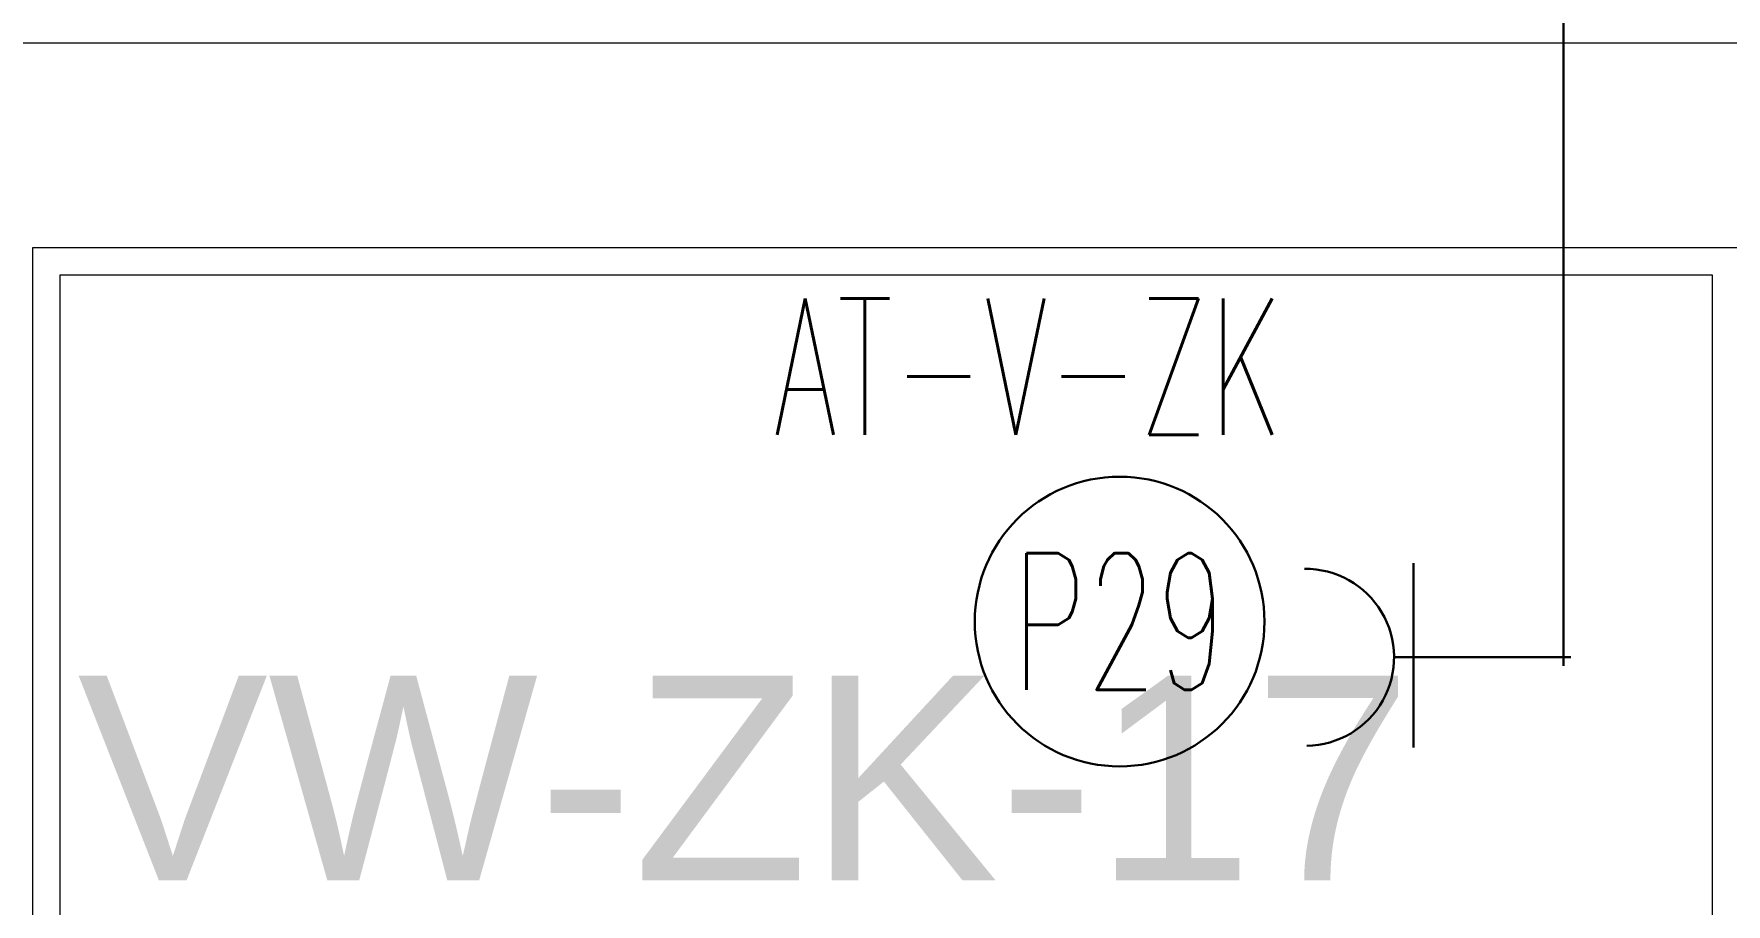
# Model space of a CAD drawing. Extents: x -1439 to 34962, y -872 to 8330.
# Drawn here: x 4340.9 to 4464.8, y 3299.4 to 3363.2 of the extents above; entities that cross this region are included whole.
import ezdxf
from ezdxf.enums import TextEntityAlignment as Align

# ---------------------------------------------------------------- set-up
doc = ezdxf.new("R2010")
doc.units = 0
doc.layers.get('0').update_dxf_attribs({"color": 9, "lineweight": 9})
for name, color, linetype, lineweight in [('00', 9, 'Continuous', 9), ('14', 9, 'Continuous', 9), ('21_MAHAL', 9, 'Continuous', 9), ('E-KABLO', 7, 'Continuous', 30), ('E-PRİZ', 7, 'Continuous', 30), ('E-YAZI', 7, 'Continuous', 30)]:
    doc.layers.add(name, color=color, linetype=linetype, lineweight=lineweight)
doc.styles.add('Arial', font='arial.ttf', dxfattribs={"height": 2.5})
doc.styles.add('E-YAZI', font='txttw.shx')
doc.styles.add('MuuM_TEXT-STANDART', font='ARIALN.TTF')

# ---------------------------------------------------------------- blocks, each defined once
blk = doc.blocks.new('0_roomno2')
at = {"style": 'Arial'}
blk.add_attdef('ODANO', (0, 1.17), '', height=2, dxfattribs=at)
blk.add_attdef('MEKANADI', text='', height=2, dxfattribs=at).set_placement((0.35, -3), align=Align.BOTTOM_LEFT)
at = {"style": 'MuuM_TEXT-STANDART', "width": 0.6}
for tag, p in [('YER01', (10, -4.5)), ('TAVAN01', (13.75, -4.5)), ('DUVAR01', (17.5, -4.5)), ('YER02', (10, -6.75)), ('TAVAN02', (13.75, -6.75)), ('DUVAR02', (17.5, -6.75)), ('YER03', (10, -9)), ('TAVAN03', (13.75, -9)), ('DUVAR03', (17.5, -9))]:
    blk.add_attdef(tag, text='', height=1.5, dxfattribs=at).set_placement(p, align=Align.MIDDLE_CENTER)
for tag, p in [('M2', (0.35, -4.875)), ('TEMIZTAVANYUKSEKLIGI', (1.8, -8.608))]:
    blk.add_attdef(tag, text='', height=1.5, dxfattribs=at).set_placement(p, align=Align.MIDDLE_LEFT)
blk = doc.blocks.new('100_PRİZ')
at = {"layer": 'E-PRİZ', "color": 4}
for p, q in [((0, 2.4), (0, 0)), ((-1.223, 2.136), (1.279, 2.136))]:
    blk.add_line(p, q, dxfattribs=at)
blk.add_arc((0, 3.6), 1.2, 180.7551, 0.7551, dxfattribs=at)

msp = doc.modelspace()

# ---------------------------------------------------------------- linework, layer by layer
at = {"layer": '00'}
msp.add_lwpolyline([(4044.04, 3892.5), (4173.34, 3892.5), (4173.34, 3872.5), (4095.77, 3872.5), (4095.77, 3362.5), (4480.84, 3362.5), (4480.84, 3297.5), (4465.84, 3297.5), (4465.84, 3347.5), (4340.77, 3347.5), (4340.77, 3157.5), (4400.84, 3157.5), (4400.84, 3142.5), (4277.64, 3142.5), (4277.64, 3157.5), (4325.77, 3157.5), (4325.77, 3347.5), (4125.77, 3347.5), (4125.77, 3157.5), (4164.04, 3157.5), (4164.04, 3142.5), (3680.84, 3142.5)], dxfattribs=at)
at = {"layer": '14'}
msp.add_lwpolyline([(4463.84, 3297.5), (4463.84, 3345.5), (4342.77, 3345.5), (4342.77, 3159.5), (4398.84, 3159.5), (4398.84, 3194.5), (4463.84, 3194.5), (4463.84, 3207.5)], dxfattribs=at)
at = {"layer": 'E-KABLO', "color": 6, "ltscale": 40}
msp.add_line((4452.92, 3316.87), (4452.92, 3372.44), dxfattribs=at)
at = {"layer": 'E-KABLO', "color": 7, "linetype": 'Continuous'}
msp.add_circle((4420.41, 3320.12), 10.61, dxfattribs=at)

# ---------------------------------------------------------------- block references
at = {"layer": '21_MAHAL'}
ref = msp.add_blockref('0_roomno2', (4344.06, 3292.39), dxfattribs=dict(at, xscale=7.5, yscale=7.5, zscale=7.5))
ref.add_attrib('ODANO', 'VW-ZK-17', (4344.06, 3301.16), dxfattribs={"layer": '0', "height": 15, "style": 'Arial'})
at = {"layer": 'E-PRİZ', "xscale": 5.399999999999999, "yscale": 5.399999999999999, "zscale": 5.399999999999999, "rotation": 90}
msp.add_blockref('100_PRİZ', (4453.47, 3317.5), dxfattribs=at)

# ---------------------------------------------------------------- texts
at = {"layer": 'E-KABLO', "color": 3, "linetype": 'Continuous', "style": 'E-YAZI', "width": 0.6}
msp.add_text('P29', height=10, dxfattribs=at).set_placement((4420.41, 3320.12), align=Align.MIDDLE_CENTER)
at = {"layer": 'E-YAZI', "color": 3, "style": 'E-YAZI', "width": 0.6}
msp.add_text('AT-V-ZK', height=10, dxfattribs=at).set_placement((4395.07, 3333.79, 0))

doc.saveas('drawing.dxf')
